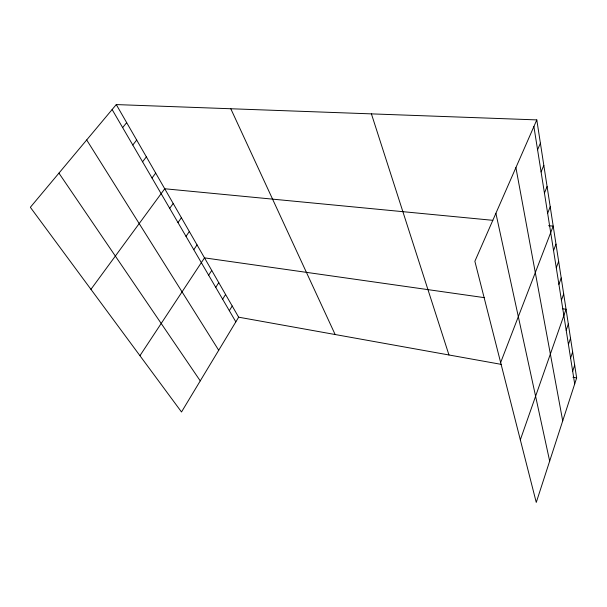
<?xml version="1.0" encoding="UTF-8"?>
<svg xmlns="http://www.w3.org/2000/svg" width="607" height="607" viewBox="0 0 607 607"><rect width="100%" height="100%" fill="white"/><g stroke="black" fill="none" stroke-linecap="round" stroke-linejoin="round"><path stroke-width="0.91" d="M536.8 119.898L576.65 377.918L536.262 502.421L474.871 261.291L536.8 119.898L116.278 104.579L30.35 207.298L181.508 411.978L238.65 317.188L116.278 104.579M572.682 371.241L574.677 365.164M570.595 358.077L572.636 351.946M568.425 344.419L570.519 338.243M566.179 330.254L568.327 324.024M520.328 439.84L566.05 309.267L562.37 308.743M561.429 300.253L563.675 293.932M558.91 284.357L561.217 277.991M556.285 267.808L558.652 261.405M553.554 250.577L555.989 244.128M500.654 362.546L553.205 226.13L548.576 225.683M547.643 213.3L550.215 206.775M544.441 193.094L547.089 186.531M541.095 171.94L543.819 165.354M537.582 149.785L540.397 143.169M229.332 310.693L232.208 306.004M222.64 299.213L225.584 294.494M215.751 287.384L218.763 282.642M208.649 275.206L211.737 270.434M139.936 355.694L204.498 257.861L484.416 297.658M193.792 249.712L197.04 244.894M186.015 236.358L189.338 231.517M177.988 222.579L181.394 217.723M169.702 208.353L173.2 203.482M90.936 289.342L164.732 188.762L492.816 220.318M152.016 178.003L155.711 173.086M142.569 161.796L146.37 156.864M132.789 145.005L136.696 140.058M122.644 127.599L126.673 122.644M238.65 317.188L501.39 364.397M572.947 377.25L576.65 377.918M58.932 173.139L200.257 380.877M86.687 139.951L218.71 350.262M112.128 109.548L235.835 321.854M230.797 108.752L335.147 334.525M371.416 113.873L448.968 354.974M495.896 213.292L549.669 461.092M515.904 167.615L562.712 420.879M533.894 126.537L574.692 383.95"/></g></svg>
